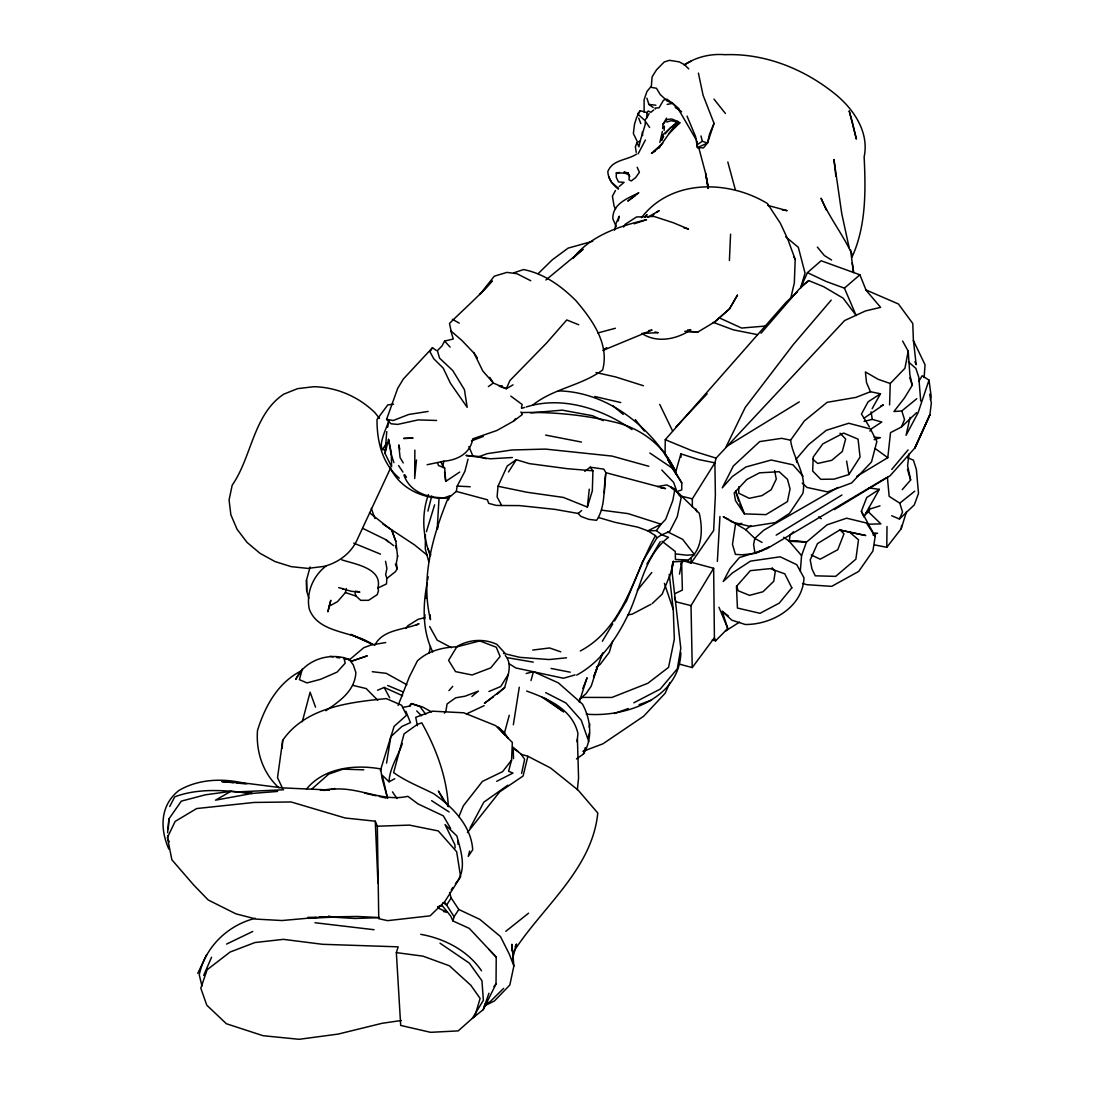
<?xml version="1.0" encoding="UTF-8"?>
<svg xmlns="http://www.w3.org/2000/svg" width="1094" height="1094" viewBox="0 0 1094 1094"><rect width="100%" height="100%" fill="white"/><g stroke="black" fill="none" stroke-linecap="round" stroke-linejoin="round"><path stroke-width="1.5" d="M738.751 486.762L738.751 493.244L749.226 498.303L761.957 495.637L771.174 489.715L776.275 479.104L774.62 470.557M425.402 535.075L425.306 549.01L428.78 561.673M439.993 943.178L469.299 963.103L481.962 980.771L483.357 1000.326L472.417 1018.254L483.206 1009.68L496.033 984.012L496.225 957.127L469.34 928.423L452.902 920.929L450.701 916.075L442.058 905.408L437.627 906.94M672.755 468.765L668.01 459.685L681.781 482.919L681.726 489.962L676.871 491.493L679.401 495.691L692.324 498.837L714.888 462.844L716.091 458.14L844.636 320.528L865.477 310.942L880.629 307.359L866.12 290.32L859.898 274.799L821.102 260.755L807.44 272.625L801.41 286.136L808.739 280.597L823.645 286.696L843.146 298.197L856.192 315.564L844.418 288.146L825.902 281.39L807.44 272.625M874.68 544.921L886.769 547.301L887.002 526.487M619.436 172.428L616.305 172.975L616.25 177.283L618.507 181.973L624.059 182.329L619.218 186.5M872.123 408.718L880.479 393.785L870.482 391.734L855.864 397.409L827.173 402.318L804.405 420.889L790.579 440.198C793.082 458.605 807.071 474.14 802.832 493.435L789.444 513.442L775.331 522.59L750.511 526.529L732.337 522.125L723.257 516.751L728.672 519.308M665.056 454.954L665.261 439.692L786.107 302.3L797.485 291.797M683.408 560.743L691.039 563.178L691.148 558.2M432.732 651.983C422.202 630.554 422.804 606.049 427.07 583.088M414.872 450.099L414.681 478.543L416.472 460.027M590.213 467.206L592.921 470.803L592.333 490.85L587.369 507.083L563.41 497.428L526.98 492.259L498.002 486.256L497.086 496.908L501.708 505.51L519.459 505.592L554.89 509.366L578.138 513.455L580.955 516.436L588.722 519.335L596.572 520.32C605.83 506.604 603.273 488.348 605.857 472.676L603.847 469.135L590.213 467.206L584.77 471.364M889.586 404.903L890.242 383.502L904.929 368.281L908.211 351.215L902.632 341.082M511.677 950.741L511.924 944.272L513.879 965.947L509.831 985.024L494.433 1000.942L484.136 1006.097M641.44 217.706C671.087 178.896 728.467 179.744 767.386 203.511L780.391 223.326L787.721 239.053L795.201 259.456L794.326 282.895L791.03 297.089M437.203 529.236L439.063 497.647M576.47 758.908L583.375 754.122C592.866 738.669 590.883 719.606 582.514 704.167L558.35 682.861L533.448 671.648L526.146 673.507M729.411 260.509L730.573 234.171M496.69 781.321L512.963 773.061L508.587 771.256L511.554 760.18L512.361 742.47L495.582 725.596L463.788 712.796L432.335 711.182L415.734 717.308L417.402 725.705M662.02 541.243L675.271 551.499L675.436 559.485L688.194 559.964C702.799 550.05 702.936 528.826 699.271 513.277L674.752 489.565L670.731 487.199L680.181 494.679L681.029 498.385L677.268 516.683L669.624 531.561L661.843 534.734L656.386 530.604L647.867 530.85L637.993 527.199L614.855 522.289L598.678 517.558M717.363 561.441L719.934 516.491M167.902 835.652L167.697 838.989L169.31 841.847M168.298 828.965L168.914 818.941L181.317 801.136L205.481 794.791L230.834 791.372L252.331 793.41L277.548 791.441M647.06 112.614L640.277 110.713L637.611 113.913L644.722 120.326L646.718 117.892L647.06 112.614L648.25 110.986L650.862 112.299L653.761 109.988M664.099 130.528L664.4 126.097M282.156 748.282L282.703 740.337C305.39 707.244 349.506 702.239 386.319 698.601L401.635 705.261L406.571 715.23L394.113 726.348L380.343 770.655M924.129 377.512L925.045 364.794L913.312 340.384M385.539 561.29L386.92 568.415L385.662 574.61L386.879 578.425L386.456 583.95L377.922 588.011L378.497 590.705L377.211 594.644L368.623 600.305L360.719 600.346L356.124 596.148L345.43 592.551L337.513 601.659L329.226 606.172L327.858 611.792L330.812 600.291L329.226 606.172M604.271 492.915L605.857 472.676L665.549 488.567L660.803 487.938M800.329 571.041L801.56 555.629L806.415 542.186L827.009 524.833L846.647 518.2L866.434 523L875.2 536.457L872.889 551.034L858.708 571.41L831.686 586.357L806.962 584.702L802.504 583.471M391.324 452.848L391.584 466.769L385.02 453.436L386.756 431.651M497.209 694.102L504.662 687.606C507.151 677.569 513.195 664.578 505.278 655.525M424.513 619.669L424.964 614.719M167.601 832.821L168.914 818.941M662.376 131.54L659.86 142.425M662.663 128.6L663.087 124.183L666.547 118.166M577.358 789.718L578.562 777.971L577.427 739.038M587.369 507.083L589.283 489.182M856.67 476.423L887.795 457.675L890.516 432.636L901.429 427.016L916.567 412.67M577.044 741.732L577.96 733.554C572.353 709.062 547.971 698.751 526.638 691.052M909.005 453.887L907.61 465.688L910.632 480.006L902.249 489.674M425.771 598.391L426.168 595.081M886.769 547.301L901.196 528.771L901.606 525.462M282.703 740.337L277.52 777.697L282.553 788.364M801.56 555.629L789.225 541.256L790.087 535.007L793.437 531.834M671.183 572.258L672.413 563.902M680.865 652.653C679.524 698.751 625.248 717.596 586.234 714.15M513.346 724.748L519.281 687.223M386.565 763.133L390.818 736.645L401.963 726.416L410.455 722.614L405.847 711.209M389.724 466.919C400.117 489.237 424.882 500.231 448.663 497.879L456.321 491.411L457.196 486.092L464.882 471.377L468.027 459.179M437.422 529.291L438.284 524.313M427.645 579.902L428.205 576.716M397.669 555.725L396.37 562.972L397.163 568.743L395.495 571.642L386.879 578.425M679.497 574.09L681.863 561.413L680.947 564.559M387.632 427.303L388.931 420.725C387.796 425.087 374.681 451.234 385.635 449.853M589.215 727.223L589.844 724.037M448.513 499.958L449.183 496.717M377.922 588.011C382.777 568.237 354.948 564.176 341.82 559.854M618.247 220.933L619.259 216.202L615.977 223.559L614.596 230.096M345.43 592.551L346.292 588.517M429.039 653.118L430.462 646.445M521.592 773.417L524.628 759.332L521.264 754.327L513.168 747.311L513.51 758.675M640.181 141.03L638.923 146.815L637.036 142.466L640.181 141.03L645.187 124.648L645.282 121.174L649.631 127.492M865.751 513.141L868.636 512.074L869.58 507.835M910.071 417.361L906.078 435.289L918.112 412.698L929.011 380.124L922.16 375.748L918.782 381.382M687.046 116.101L695.62 136.627L697.439 147.622L703.442 147.909L707.49 143.027L709.555 133.974L714.054 123.362L703.073 95.219L698.41 73.12M302.272 721.808L310.122 692.187L315.537 707.189M459.699 472.088L445.723 481.387L444.643 468L442.742 466.099L443.904 461.189C457.333 460.109 470.393 453.449 472.731 438.858L496.963 430.462L513.496 421.19L522.303 414.517L520.867 411.932M325.807 710.717C339.455 701.35 355.03 690.806 355.851 672.468L353.253 664.837L349.355 659.573C330.073 651.477 304.529 659.942 295.749 679.388L301.411 670.8C277.89 682.506 264.98 706.314 257.5 730.491C255.846 751.728 262.984 773.335 278.956 787.817M521.264 754.327L527.882 756.282L523.082 776.015L499.726 791.824L467.425 832.561M390.572 468.041L357.574 538.85C351.625 552.921 338.566 562.685 323.974 566.391L307.865 568.401L291.127 566.637L274.963 561.537L260.03 553.332L247.025 542.378L237.015 529.195L230.848 514.713L229.07 499.958L232.188 485.203C251.743 457.087 253.411 414.147 283.797 394.155L297.527 388.657L313.759 386.715C336.747 387.139 358.996 396.835 375.256 413.026L379.454 418.482M385.02 453.436L388.534 439.35L391.009 451.357M427.918 511.062L431.774 495.938M469.654 851.091L468.259 856.383L472.704 849.792C471.268 825.847 452.601 806.839 433.744 793.738C420.315 786.901 405.915 781.431 393.635 772.596L404.069 733.869L417.429 724.351L421.792 722.847C436.219 748.72 446.817 776.986 448.349 806.757M930.365 399.748L931.199 396.548L929.011 380.124M521.455 407.365L522.207 404.548L510.816 396.096M508.177 738.436L504.525 732.748L509.257 715.285M512.539 958.754L516.532 944.013L515.083 946.802M531 680.577L533.448 671.648M308.877 598.295L306.703 591.088L306.498 580.135L310.122 566.952M302.368 668.899L299.414 679.661L306.963 682.916L320.556 679.319L337.075 672.113L345.225 663.142L343.748 657.48M452.902 920.929L454.078 916.704L458.783 909.497L451.166 897.914L449.566 892.417M426.441 531.643L434.605 504.826M691.039 563.178L713.657 530.494L715.38 494.953L714.888 462.844L698.656 459.548L680.878 453.873L675.873 471.432C652.612 428.574 608.961 391.98 558.487 390.873M583.375 754.122L585.263 747.571M588.08 737.739L589.488 732.83M428.438 494.57C421.272 514.371 422.776 536.279 430.311 555.752M800.521 288.173L805.047 273.144L798.319 247.312L785.656 236.783M612.572 641.344L609.262 652.339L600.141 664.427L596.326 667.217M901.196 528.771L906.584 511.459M396.356 952.614L422.954 956.142L449.415 965.797L470.926 985.352L480.116 998.439L474.851 1016.107L458.222 1030.89L430.626 1032.326L400.691 1025.434L396.356 952.614L398.161 946.83L322.484 944.3L283.442 939.349L254.957 942.536L230.109 952.026L207.108 969.763L200.804 988.224L206.793 1005.195L226.349 1023.724L263.039 1035.703L299.127 1039.3L338.278 1034.062L382.134 1023.287L401.416 1020.483M579.259 702.02L587.068 677.76L582.828 688.468M255.353 918.317C227.976 925.004 205.098 947.021 199.245 974.891L201.993 986.036M697.042 141.249L697.439 147.622L707.49 143.027L714.054 123.362M355.865 591.006L355.058 593.386L356.124 596.148M483.206 1009.68L488.936 993.202M398.12 705.398L409.443 676.68L417.375 660.926C427.877 651.012 442.373 647.347 456.485 646.814C468.738 639.347 483.78 638.376 496.854 644.339L505.086 653.323M637.036 142.466L635.368 146.815L636.243 152.381M436.602 420.465L418.127 419.905L397.683 424.404L391.05 423.788L386.579 419.385L397.683 388.411L403.289 379.085L432.472 347.714L436.492 350.572M863.166 515.479L861.388 511.267L866.721 497.538L879.316 489.36L868.773 487.897M448.704 496.608C432.882 535.13 420.315 578.015 430.475 619.642L430.106 614.787M458.851 816.739L463.35 805.827L482.427 781.403L502.625 771.626L511.554 760.18M901.429 427.016L904.533 419.535L901.784 410.947L916.786 398.708M402.36 743.537C398.052 756.063 389.532 768.316 389.054 781.8L394.756 778.737M203.703 975.383L211.566 957.236M891.706 515.753L899.446 519.021L902.536 512.019L899.788 503.172L889.162 496.348L887.384 477.08M669.938 682.629L665.193 693.199L643.723 716.187L602.931 743.811L582.924 751.359M498.002 486.256L507.247 465.989L516.3 459.712L529.25 463.61L567.376 468.697L592.921 470.803M657.549 486.556L666.766 484.929L674.889 489.1L672.837 500.423L665.658 519.363L661.077 524.19L647.867 530.85L655.443 535.65C633.385 575.594 623.703 627.997 580.299 650.971M197.754 973.428L206.643 954.665M410.127 706.314L411.412 703.592L422.694 707.011L431.638 711.975M663.634 136.34L661.61 140.429L663.155 134.548L677.719 121.42L679.839 122.815L669.077 133.55L660.68 145.434L653.733 151.697L662.814 143.177M169.734 806.497L174.753 796.829C199.682 787.502 226.513 790.552 252.331 793.41L215.518 800.165L230.834 791.372M638.144 153.83L645.392 140.018M477.326 357.957L474.673 353.868L462.051 340.603L450.796 330.798L453.272 339.017L444.588 341.068L441.949 346.032L437.395 350.641L439.556 358.162L452.766 370.551L464.43 389.669L467.179 407.337L450.4 383.201L443.248 368.172L433.73 358.709L429.969 351.776L432.472 347.714M470.078 828.021L483.808 802.203L507.835 785.177M851.87 257.405C866.243 226.308 865.778 190.424 864.137 156.866C869.292 132.47 854.113 109.851 836.226 94.918C805.211 69.483 765.581 53.182 725.09 54.7C710.717 53.538 696.687 56.861 684.516 64.696L679.265 61.879L669.473 60.32L664.222 61.975L656.496 69.838L652.092 76.908L651.368 86.125L646.964 91.472L644.106 99.718L644.147 112.121M615.471 190.52L612.421 196.127L614.035 205.945L615.566 208.954M879.316 489.36L863.768 516.874L870.045 508.997L880 505.852M640.277 110.713L636.653 117.318L634.52 124.101L633.371 133.482L636.981 140.894M646.718 117.892L649.111 113.585M374.722 645.364C382.845 629.036 404.165 630.144 418.988 623.703L416.158 625.289M646.896 564.025L660.215 541.694M602.356 641.262L612.749 623.936M614.472 621.05L626.588 600.838L642.739 561.304L656.906 537.879L661.665 534.734L668.475 537.332C642.848 556.983 640.455 591.868 626.11 618.794C614.965 641.043 598.965 663.169 576.661 675.094M678.622 663.921L692.242 667.572L691.025 605.638L713.644 568.292L690.095 561.96M601.139 655.785L602.876 652.94L593.536 677.254L597.269 667.34L591.225 686.129L585.987 693.733L579.492 699.271M908.211 351.215L909.866 374.763L912.3 385.211L904.369 398.12L893.948 411.522L901.784 410.947M623.539 227.032L625.262 224.256L636.53 216.968L653.993 216.434L673.507 222.807L688.509 229.097L683.777 227.702M508.436 674.136L500.737 686.526L488.936 691.476M451.166 897.914L446.653 905.107L454.078 916.704M660.858 144.681L658.615 148.21L660.379 146.446M508.491 471.979L516.3 459.712M848.903 474.536L860.062 457.032L858.052 439.132L843.597 433.06L822.797 443.891L813.266 457.005L812.651 470.981L820.774 479.309L834.093 479.131L848.903 474.536L846.606 461.08M444.438 713.151L445.969 710.772L447.063 703.948L455.678 697.808L465.005 696.222L478.434 691.093L471.883 696.468M451.179 889.955L452.779 887.494M382.244 449.866L386.756 442.974M406.065 628.421L407.843 625.741L418.127 619.313L424.704 617.672M530.74 280.72L516.915 273.691L506.932 272.392L494.297 276.18L479.801 294.518L492.259 280.912C479.09 296.146 463.405 309.506 449.511 323.468L451.207 331.523M455.446 883.569C467.603 870.099 460.943 851.255 456.868 835.925L445.012 824.561L454.872 844.691L455.131 847.973M692.242 667.572L714.409 637.693L713.644 568.292M669.077 133.55L673.083 127.916L679.839 122.815M645.063 217.186L647.019 214.506L644.763 216.831M656.386 530.604L661.077 524.19L628.134 513.633L601.468 510.146M869.867 431.118L871.686 428.629L881.778 422.024L872.315 419.385L864.041 421.395M514.002 951.124C542.884 906.434 592.196 869.142 597.775 813.02L578.097 790.087L550.556 767.988L527.882 756.282M665.179 133.837L670.69 127.56L677.295 123.13L677.719 121.42L671.702 119L667.176 119.465L662.745 124.401M513.496 421.19L515.452 418.728M306.443 789.157C323.81 767.632 355.017 764.282 380.671 768.932L382.121 778.6L387.618 798.429L382.23 775.249L389.054 781.8M637.296 590.363L651.819 572.49M891.719 469.463L908.061 449.907M831.194 300.125L793.191 344.706L745.219 407.46L726.142 446.694L799.304 401.881M493.914 986.514L496.033 984.012M761.014 333.26L799.03 289.281L808.739 280.597M448.978 690.629L452.725 686.335M727.633 628.653L715.572 640.852L712.276 639.949M675.764 427.193L707.134 393.826M503.609 988.374L489.811 1001.995L485.175 1003.772M538.193 273.609L552.238 259.866L568.073 248.147L592.77 241.241M727.784 628.818L725.349 631.142L739.503 622.13M652.352 603.464L662.185 594.124L671.456 571.601L673.562 561.085L671.771 569.263L680.81 648.345L677.309 668.803L660.229 689.111L633.795 702.799M899.446 519.021L914.31 504.895L918.509 493.38L916.375 469.463L913.435 460.15L907.5 457.702M714.738 321.909L729.493 308.864L737.411 295.202L729.493 308.864L714.738 321.909L697.958 331.961L684.776 331.332M312.146 788.76L328.761 774.087L343.037 769.15L363.782 769.834M844.418 288.146L859.898 274.799M660.68 145.434L651.491 153.338L655.279 151.027M349.068 660.12L363.796 647.675L370.934 645.063L385.717 642.52M545.933 279.968L583.075 249.241L573.147 258.075C591.006 235.306 619.395 226.102 646.499 219.73L634.192 223.791M578.138 513.455L581.625 510.57M326.217 565.899C313.144 575.759 305.964 592.633 309.233 608.879C318.217 633.946 353.061 630.65 371.878 644.12M899.788 503.172L914.734 491.192M505.797 931.322L528.566 913.189M730.026 520.306L745.725 529.687L750.908 525.612M504.662 687.606L484.396 703.333L493.367 696.864M635.286 195.539L627.833 201.064L638.8 192.79C627.655 198.452 612.462 203.552 612.831 218.8L616.182 226.513M869.456 426.961L864.055 418.195L883.405 404.889L880.602 406.093M651.217 216.352L653.884 214.438M656.55 212.51L659.203 210.581L647.867 217.268M488.362 386.606L493.326 383.023L506.317 388.712L513.031 384.856M532.915 404.944C553.468 388.479 581.324 385.731 602.616 369.991C609.768 343.913 592.018 319.503 575.936 300.686C561.413 286.163 544.046 273.555 523.534 269.562L513.852 272.803M697.069 144.805L702.293 141.276L707.49 143.027M880.479 393.785L868.13 401.785L861.429 414.038L864.055 418.195M776.166 535.144L841.942 495.008M839.768 529.975L817.505 543.581L810.203 559.882L811.967 569.003L815.249 575.813L835.666 576.36L855.877 559.184L858.503 539.807L849.6 532.19L839.768 529.975L865.751 535.513L849.6 532.19M885.935 477.955L767.031 548.627L755.024 553.345L742.334 554.808L735.441 554.384L732.474 544.429L735.469 524.327L741.732 523.383M834.339 509.613L890.037 475.808L914.953 447.856L929.886 414.817L931.35 402.975L929.695 394.25M838.018 487.418L763.667 530.275L754.805 538.398L753.588 544.566L755.024 553.345L769.109 546.863M603.915 349.506L606.883 347.919L603.847 349.465M684.078 64.956L691.367 61.073M651.039 604.257L632.209 614.144L627.477 614.951M675.094 593.591L682.369 590.076L681.644 562.398M226.581 944.067L252.755 931.473M466.331 713.985L484.191 705.644M636.571 154.104C627.135 160.38 612.49 159.464 607.813 171.594C608.127 178.855 612.818 184.845 618.342 189.166M377.553 690.246L384.158 687.429L402.619 695.743M602.835 350.463L652.065 330.06L648.769 330.593M872.957 534.925L877.525 533.188L872.766 533.038M471.487 440.896L483.316 436.424M512.43 457.511L490.358 458.796L465.962 455.46L479.555 456.526L487.227 453.654L511.842 449.99L545.359 449.087L611.97 456.075L648.797 466.29M437.832 906.994L442.058 905.408M614.349 713.534L628.271 708.543M639.087 704.659L651.463 700.215M450.482 495.637L444.314 497.756C427.809 498.043 409.676 492.04 403.918 475.001M874.133 439.651L880.41 437.709L874.051 437.176M666.82 122.022L671.183 120.696L676.27 121.79M762.026 550.651L739.435 557.543L730.026 568.565L723.202 581.529L732.31 573.037L750.47 561.14L780.159 556.805L796.747 564.682L803.981 577.796C802.914 607.047 772.036 624.756 745.192 624.483L731.831 620.175L722.177 611.327L727.797 628.585L718.963 607.238M521.523 408.363L524.71 407.419M575.075 674.902L563.424 678.253L515.889 667.983L509.271 663.853M579.875 698.341L583.157 697.398L611.915 697.452L647.853 683.258L668.543 667.381L674.328 639.224L673.275 609.645L669.254 574.295M597.844 332.945L615.402 328.268M331.701 789.389C357.423 786.08 381.97 802.271 407.843 796.309L417.976 803.885L443.357 815.864L450.632 828.473M443.904 461.189L427.125 464.731M526.31 406.954C562.22 395.59 602.165 408.773 632.031 429.586M402.565 707.49L408.951 706.191L411.412 703.592L420.041 706.683L425.73 714.286M667.176 104.409L672.673 103.356L679.032 108.757M428.096 411.453L408.787 414.462L393.238 420.506L386.579 419.385M532.737 650.055L549.571 647.963L560.743 651.819M320.419 790.347L334.887 788.555M393.539 404.247L387.823 404.862L377.02 419.467C376.883 440.937 382.121 463.76 399.296 478.146M502.31 385.908L499.247 386.209L506.317 388.712L509.9 380.575L546.467 343.147L566.76 319.954L578.712 324.754M566.501 657.822L549.065 659.545L519.746 657.344L503.486 653.405M530.795 412.876L562.207 410.141L592.688 415.761L603.218 420.67M765.062 326.08L741.623 328.05L718.922 317.684M240.051 791.782L283.62 789.745M323.359 790.415L329.581 790.005L282.17 787.871L249.295 783.646L221.822 781.567L233.473 782.702M789.225 541.256L796.747 540.778L806.415 542.186L789.225 541.256L783.755 537.304M687.552 330.032L690.806 329.841C676.789 339.304 657.029 343.379 642.192 333.629M308.33 918.345L332.863 917.128L354.757 918.454L379.44 917.675M641.918 333.41L658.205 332.713L654.978 331.961M672.865 561.81L688.892 561.154M377.334 826.216L409.375 825.108L438.284 830.934L456.677 851.761L460.615 876.855L444.861 901.47L430.106 915.842L387.563 920.656L378.756 918.686L377.334 826.216L375.269 821.197L345.116 817.984L291.113 801.97L254.095 802.449L196.66 808.548L175.136 821.43L167.396 837.512L171.881 859.816L193.857 885.183L208.216 899.979L235.88 913.832L256.352 919.124L281.924 920.533L320.405 917.114L357.232 916.457L379.386 917.538M868.923 524.19L880.889 523.876L868.636 512.074M521.92 412.547C553.632 411.823 585.454 415.023 616.291 422.544C643.805 429.436 666.561 448.212 676.748 474.933L667.996 459.685M307.633 917.401L316.043 917.305M319.407 917.278L332.863 917.128L328.624 916.075M616.305 172.975L628.243 173.057L623.977 172.182L626.616 172.743M501.708 505.51L496.156 505.387L488.703 503.377L487.377 499.767L456.321 491.411M686.225 331.386L697.958 331.961M457.196 486.092L470.256 486.748M236.81 783.03L245.138 783.837M443.467 911.603L446.735 911.958L437.778 907.883M675.736 553.933L686.704 555.191L694.581 554.699L682.615 539.342L667.463 531.739M372.261 671.716L386.237 673.33L406.886 684.776M646.91 98.186L648.879 104.395L655.88 105.229M315.017 922.734L374.08 929.722M533.284 662.143L507.069 657.644M782.429 209.98L787.147 210.65L767.66 205.371M246.861 783.755C224.133 778.203 199.764 778.395 179.019 790.388C160.093 805.102 159.724 828.568 168.859 849.135M330.073 656.332L333.287 656.865M336.501 657.412L339.714 657.959M344.542 658.766L349.355 659.573L344.391 658.574M651.313 87.342L656.455 88.272L660.243 94.549L665.193 99.075M545.632 435.097L581.461 442.058M551.075 668.448L570.206 672.195M757.499 334.641L733.322 329.841L713.247 322.374M790.579 440.198L781.677 438.325L759.687 441.593L733.322 466.044L722.272 487.869L732.228 476.615L745.848 466.988L771.27 460.013L793 464.841L803.051 476.205M596.011 372.534L615.662 376.951L643.422 385.731M364.562 793.123L376.09 795.776M379.386 796.528L385.977 798.046M594.739 396.493L620.79 402.551M352.747 685.336L366.216 688.577L377.731 700.256M420.766 934.331C444.533 938.597 467.74 950.536 481.524 970.802M691.025 605.638L675.914 601.768L674.547 597.283M338.689 587.628L343.653 588.928M342.326 588.791L351.324 591.28L359.858 592.141L357.191 591.375M716.091 458.14L691.982 450.687L665.261 439.692M479.555 456.526L486.174 458.728M890.242 383.502L878.195 379.317L865.409 371.96L866.53 382.681L870.482 391.734M444.643 468L438.544 465.538L437.436 462.598M353.745 543.13L380.507 554.138M387.686 685.487L403.303 691.982M865.586 289.787L898.42 303.982L912.779 323.496L913.367 339.851L916.17 364.658L914.885 361.704M666.451 100.621L672.673 103.356L680.646 111.971M371.974 643.956L350.709 634.397L373.273 644.612M458.783 909.497L479.842 919.384L500.45 936.532L509.202 953.913L513.879 965.947M811.297 554.959L820.172 559.184L837.758 549.708L843.966 533.845L839.7 529.592M362.647 528.306L385.936 539.711L393.662 545.632M623.881 172.524L629.159 175.067L629.775 176.531M545.701 692.639L565.913 702.977L581.242 720.221L588.804 741.65M451.494 647.703L437.19 640.14L429.682 626.547M452.355 319.298L459.248 323.127M762.067 542.419L754.805 538.398L745.725 529.687M514.303 749.253L518.228 751.633M831.59 260.03L824.329 255.517L817.341 247.094M431.638 800.671L449.114 811.967M675.258 107.513L681.576 111.656M649.85 453.012L672.181 468.068L681.781 482.919M542.282 697.288L563.629 711.838L545.017 698.273M443.043 902.632L446.653 905.107L444.875 902.482M382.832 523.985L414.503 544.867L427.18 555.178M818.64 516.86L821.266 518.693M887.795 457.675L875.145 448.513M672.673 103.356L666.834 99.13L663.497 100.183L659.094 107.786L654.937 108.115L655.443 109.003M648.879 104.395L653.227 107.554M369.512 512.73L391.789 530.289L395.864 541.366L397.573 556.572M722.177 611.327L728.248 615.854M613.078 405.915L623.183 414.407M812.692 459.165L817.71 463.459L831.768 460.3L842.312 451.48L845.648 438.981L840.028 433.21M908.321 361.786L915.856 368.35L918.782 377.211L920.71 401.074M504.525 732.748L498.016 727.045L504.662 734.73M802.271 483.165L807.057 487.473L827.502 491.89L851.583 482.974L871.508 461.969L876.855 441.47L870.441 428.957L848.725 423.255L826.298 430.311L808.603 444.615L796.186 459.165L796.788 462.447M385.936 539.711L388.124 541.749M684.516 64.696L688.755 68.895M416.705 710.922L421.491 715.749M661.774 470.01L673.644 482.399L676.338 489.989M488.786 949.25L496.225 957.127M444.588 341.068L450.126 347.113M618.602 188.359L611.327 182.137L608.633 176.572M772.118 567.772L775.249 571.465L773.786 581.256L762.969 591.758L749.513 595.355L738.231 590.774L736.59 586.152M713.972 99.116L725.418 113.489M635.354 419.59L644.339 431.05M398.558 465.552L402.961 472.088M404.725 474.7L406.489 477.312M392.472 791.865L396.972 798.538M655.443 535.65L656.906 537.879M852.199 254.67C843.406 235.224 829.58 217.993 821.033 198.192L826.462 210.185M448.02 806.155L438.379 791.03L443.166 799.673M489.756 377.334L493.326 383.023L482.769 370.921L473.675 352.473M403.235 462.94L400.076 457.593L398.763 444.875L399.816 449.319M627.97 173.03L629.159 175.067L629.077 179.826L631.306 180.934L635.614 177.625L639.416 172.319L637.173 167.245M678.307 108.921L696.194 139.772M861.388 511.267L875.2 536.457M384.158 687.429L389.669 697.794M663.826 451.562L667.313 458.331M793.711 256.475L795.201 259.456M468.929 446.516L472.594 455.377M659.737 404.411L672.619 431.036M428.055 548.997L430.79 555.014M739.927 503.965L744.371 513.865L765.882 514.631L787.448 501.613L790.059 488.909L787.475 479.309L779.174 471.719L759.551 472.827L746.792 479.5L734.211 492.929L735.483 500.655L744.371 513.865L735.592 490.85L738.669 501.134M371.263 508.382L374.955 518.529M441.032 461.818L442.742 466.099M395.385 564.135L397.163 568.743M638.705 118.125L640.797 123.581M714.409 637.693L715.572 640.852M395.864 541.366L391.789 530.289M673.275 609.645L664.4 583.375M695.893 508.956L696.892 511.746M909.757 377.745L912.3 385.211M393.908 462.598L391.119 454.215L388.534 439.35M444.574 472.088L445.723 481.387M907.446 469.312L910.632 480.006M395.522 545.81L396.452 549.065M727.811 161.98L735.236 189.358M698.765 147.676L705.616 173.385L708.379 188.4M700.994 135.957L702.293 141.276M849.122 247.6L841.737 213.549L833.956 159.519L835.843 176.161M705.616 173.385L708.338 188.223M871.043 411.823L872.315 419.385M852.24 262.902L853.648 271.791M706.273 176.941L707.968 188.359M850.599 249.801L853.402 272.556M642.274 132.224L642.643 135.533M377.95 883.008L375.269 821.197M680.878 453.873L681.056 457.196M457.907 841.081L458.058 844.281M306.498 580.135L306.703 591.088M692.324 498.837L692.365 506.85M929.886 414.817L914.953 447.856L929.886 414.817M456.8 646.869L448.595 660.366L455.569 671.634L472.075 674.984L490.714 667.901L500.095 656.455L496.252 647.21L479.828 640.906L456.8 646.869M791.824 587.806L779.215 603.163L760.029 613.31L737.424 608.045L736.467 586.425L750.334 570.658L770.231 568.62L784.781 573.83L791.824 587.806M367.051 655.921L350.955 661.378L367.051 655.921M412.807 438.12L403.741 438.434L412.807 438.12M852.39 122.323L849.19 110.85L856.37 139.088L852.39 122.323"/></g></svg>
